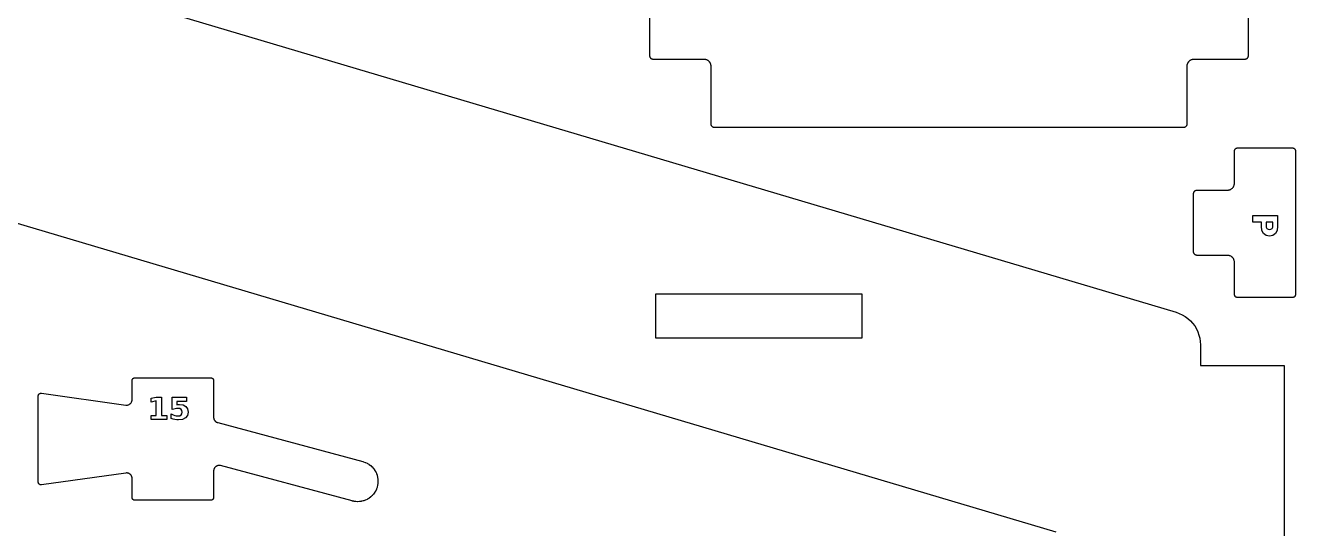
# Model space of a CAD drawing. Header units: millimetres. Extents: x 25 to 875, y 25 to 565.
# Drawn here: x 688.1 to 875, y 156.1 to 230 of the extents above; entities that cross this region are included whole.
import ezdxf

# ---------------------------------------------------------------- set-up
doc = ezdxf.new("R2010")
doc.units = ezdxf.units.MM
doc.layers.add('CUT', color=1, linetype='Continuous')
doc.layers.add('ENGRAVE', color=5, linetype='Continuous')

msp = doc.modelspace()

# ---------------------------------------------------------------- linework, layer by layer
at = {"layer": 'CUT'}
for points in [[(564.05, 274.96), (857.42, 187.84), (857.89, 187.68), (858.33, 187.47), (858.76, 187.22), (859.15, 186.92), (859.52, 186.59), (859.85, 186.23), (860.15, 185.84), (860.4, 185.41), (860.61, 184.97), (860.78, 184.5), (860.9, 184.03), (860.97, 183.54), (861, 183.05), (861, 180), (867.3, 180), (873.3, 180), (873.3, 140)], [(839.79, 155.52), (530.57, 247.35)], [(868, 244.5), (868, 225.5), (868, 225.45), (867.99, 225.4), (867.98, 225.35), (867.96, 225.31), (867.94, 225.26), (867.92, 225.22), (867.89, 225.18), (867.85, 225.15), (867.82, 225.11), (867.78, 225.08), (867.74, 225.06), (867.69, 225.04), (867.65, 225.02), (867.6, 225.01), (867.55, 225), (867.5, 225), (860.01, 225), (859.99, 225), (859.91, 225), (859.89, 224.99), (859.82, 224.98), (859.79, 224.98), (859.72, 224.96), (859.7, 224.95), (859.63, 224.93), (859.61, 224.92), (859.54, 224.89), (859.52, 224.88), (859.45, 224.84), (859.43, 224.82), (859.38, 224.78), (859.36, 224.76), (859.3, 224.72), (859.28, 224.7), (859.24, 224.64), (859.22, 224.62), (859.18, 224.57), (859.16, 224.55), (859.12, 224.48), (859.11, 224.46), (859.08, 224.39), (859.07, 224.37), (859.05, 224.3), (859.04, 224.28), (859.02, 224.21), (859.02, 224.18), (859.01, 224.11), (859, 224.09), (859, 224.01), (859, 223.99), (859, 215.5), (859, 215.45), (858.99, 215.4), (858.98, 215.35), (858.96, 215.31), (858.94, 215.26), (858.92, 215.22), (858.89, 215.18), (858.85, 215.15), (858.82, 215.11), (858.78, 215.08), (858.74, 215.06), (858.69, 215.04), (858.65, 215.02), (858.6, 215.01), (858.55, 215), (858.5, 215), (789.5, 215), (789.45, 215), (789.4, 215.01), (789.35, 215.02), (789.31, 215.04), (789.26, 215.06), (789.22, 215.08), (789.18, 215.11), (789.15, 215.15), (789.11, 215.18), (789.08, 215.22), (789.06, 215.26), (789.04, 215.31), (789.02, 215.35), (789.01, 215.4), (789, 215.45), (789, 215.5), (789, 223.99), (789, 224.01), (789, 224.09), (788.99, 224.11), (788.98, 224.18), (788.98, 224.21), (788.96, 224.28), (788.95, 224.3), (788.93, 224.37), (788.92, 224.39), (788.89, 224.46), (788.88, 224.48), (788.84, 224.55), (788.82, 224.57), (788.78, 224.62), (788.76, 224.64), (788.72, 224.7), (788.7, 224.72), (788.64, 224.76), (788.62, 224.78), (788.57, 224.82), (788.55, 224.84), (788.48, 224.88), (788.46, 224.89), (788.39, 224.92), (788.37, 224.93), (788.3, 224.95), (788.28, 224.96), (788.21, 224.98), (788.18, 224.98), (788.11, 224.99), (788.09, 225), (788.01, 225), (787.99, 225), (780.5, 225), (780.5, 225), (780.45, 225), (780.4, 225.01), (780.35, 225.02), (780.31, 225.04), (780.26, 225.06), (780.22, 225.08), (780.18, 225.11), (780.15, 225.15), (780.11, 225.18), (780.08, 225.22), (780.06, 225.26), (780.04, 225.31), (780.02, 225.35), (780.01, 225.4), (780, 225.45), (780, 225.5), (780, 244.5)]]:
    msp.add_lwpolyline(points, dxfattribs=at)
for points in [[(866, 211.5), (866, 211.55), (866.01, 211.6), (866.02, 211.65), (866.04, 211.69), (866.06, 211.74), (866.08, 211.78), (866.11, 211.82), (866.15, 211.85), (866.18, 211.89), (866.22, 211.92), (866.26, 211.94), (866.31, 211.96), (866.35, 211.98), (866.4, 211.99), (866.45, 212), (866.5, 212), (874.5, 212), (874.55, 212), (874.6, 211.99), (874.65, 211.98), (874.69, 211.96), (874.74, 211.94), (874.78, 211.92), (874.82, 211.89), (874.85, 211.85), (874.89, 211.82), (874.92, 211.78), (874.94, 211.74), (874.96, 211.69), (874.98, 211.65), (874.99, 211.6), (875, 211.55), (875, 211.5), (875, 190.5), (875, 190.45), (874.99, 190.4), (874.98, 190.35), (874.96, 190.31), (874.94, 190.26), (874.92, 190.22), (874.89, 190.18), (874.85, 190.15), (874.82, 190.11), (874.78, 190.08), (874.74, 190.06), (874.69, 190.04), (874.65, 190.02), (874.6, 190.01), (874.55, 190), (874.5, 190), (866.5, 190), (866.45, 190), (866.4, 190.01), (866.35, 190.02), (866.31, 190.04), (866.26, 190.06), (866.22, 190.08), (866.18, 190.11), (866.15, 190.15), (866.11, 190.18), (866.08, 190.22), (866.06, 190.26), (866.04, 190.31), (866.02, 190.35), (866.01, 190.4), (866, 190.45), (866, 190.5), (866, 195.19), (866, 195.21), (866, 195.29), (865.99, 195.31), (865.98, 195.38), (865.98, 195.41), (865.96, 195.48), (865.95, 195.5), (865.93, 195.57), (865.92, 195.59), (865.89, 195.66), (865.88, 195.68), (865.84, 195.75), (865.82, 195.77), (865.78, 195.82), (865.76, 195.84), (865.72, 195.9), (865.7, 195.92), (865.64, 195.96), (865.62, 195.98), (865.57, 196.02), (865.55, 196.04), (865.48, 196.08), (865.46, 196.09), (865.39, 196.12), (865.37, 196.13), (865.3, 196.15), (865.28, 196.16), (865.21, 196.18), (865.18, 196.18), (865.11, 196.19), (865.09, 196.2), (865.01, 196.2), (864.99, 196.2), (860.5, 196.2), (860.45, 196.2), (860.4, 196.21), (860.35, 196.22), (860.31, 196.24), (860.26, 196.26), (860.22, 196.28), (860.18, 196.31), (860.15, 196.35), (860.11, 196.38), (860.08, 196.42), (860.06, 196.46), (860.04, 196.51), (860.02, 196.55), (860.01, 196.6), (860, 196.65), (860, 196.7), (860, 205.3), (860, 205.35), (860.01, 205.4), (860.02, 205.45), (860.04, 205.49), (860.06, 205.54), (860.08, 205.58), (860.11, 205.62), (860.15, 205.65), (860.18, 205.69), (860.22, 205.72), (860.26, 205.74), (860.31, 205.76), (860.35, 205.78), (860.4, 205.79), (860.45, 205.8), (860.5, 205.8), (864.99, 205.8), (865.01, 205.8), (865.09, 205.8), (865.11, 205.81), (865.18, 205.82), (865.21, 205.82), (865.28, 205.84), (865.3, 205.85), (865.37, 205.87), (865.39, 205.88), (865.46, 205.91), (865.48, 205.92), (865.55, 205.96), (865.57, 205.98), (865.62, 206.02), (865.64, 206.04), (865.7, 206.08), (865.72, 206.1), (865.76, 206.16), (865.78, 206.18), (865.82, 206.23), (865.84, 206.25), (865.88, 206.32), (865.89, 206.34), (865.92, 206.41), (865.93, 206.43), (865.95, 206.5), (865.96, 206.52), (865.98, 206.59), (865.98, 206.62), (865.99, 206.69), (866, 206.71), (866, 206.79), (866, 206.81), (866, 211.5)], [(780.8, 184.1), (811.2, 184.1), (811.2, 190.5), (780.8, 190.5), (780.8, 184.1)], [(690.46, 162.47), (690.42, 162.47), (690.38, 162.47), (690.34, 162.48), (690.3, 162.48), (690.26, 162.5), (690.22, 162.51), (690.19, 162.53), (690.15, 162.56), (690.12, 162.58), (690.1, 162.61), (690.07, 162.64), (690.05, 162.68), (690.03, 162.71), (690.02, 162.75), (690.01, 162.79), (690, 162.83), (690, 162.87), (690, 175.55), (690, 175.59), (690.01, 175.63), (690.02, 175.67), (690.03, 175.71), (690.05, 175.74), (690.07, 175.78), (690.1, 175.81), (690.12, 175.84), (690.15, 175.87), (690.19, 175.89), (690.22, 175.91), (690.26, 175.92), (690.3, 175.94), (690.34, 175.95), (690.38, 175.95), (690.42, 175.95), (690.46, 175.95), (702.88, 174.21), (702.89, 174.21), (702.96, 174.2), (702.98, 174.2), (703.04, 174.2), (703.06, 174.2), (703.12, 174.21), (703.14, 174.21), (703.2, 174.23), (703.22, 174.23), (703.28, 174.25), (703.29, 174.26), (703.35, 174.28), (703.37, 174.29), (703.42, 174.32), (703.44, 174.33), (703.49, 174.37), (703.5, 174.38), (703.55, 174.42), (703.56, 174.43), (703.6, 174.48), (703.62, 174.49), (703.65, 174.54), (703.66, 174.55), (703.7, 174.61), (703.71, 174.62), (703.73, 174.68), (703.74, 174.7), (703.76, 174.75), (703.77, 174.77), (703.78, 174.83), (703.79, 174.85), (703.79, 174.91), (703.8, 174.93), (703.8, 175), (703.8, 175.01), (703.8, 177.81), (703.8, 177.85), (703.81, 177.89), (703.82, 177.93), (703.83, 177.96), (703.85, 178), (703.87, 178.03), (703.89, 178.06), (703.92, 178.09), (703.95, 178.12), (703.98, 178.14), (704.01, 178.16), (704.05, 178.18), (704.08, 178.19), (704.12, 178.2), (704.16, 178.21), (704.2, 178.21), (715.4, 178.21), (715.44, 178.21), (715.48, 178.2), (715.52, 178.19), (715.55, 178.18), (715.59, 178.16), (715.62, 178.14), (715.65, 178.12), (715.68, 178.09), (715.71, 178.06), (715.73, 178.03), (715.75, 178), (715.77, 177.96), (715.78, 177.93), (715.79, 177.89), (715.8, 177.85), (715.8, 177.81), (715.8, 172.4), (715.8, 172.39), (715.8, 172.32), (715.81, 172.3), (715.81, 172.24), (715.82, 172.22), (715.83, 172.17), (715.84, 172.15), (715.86, 172.09), (715.87, 172.07), (715.89, 172.02), (715.9, 172), (715.94, 171.95), (715.95, 171.93), (715.98, 171.88), (716, 171.87), (716.04, 171.82), (716.05, 171.81), (716.1, 171.77), (716.11, 171.76), (716.16, 171.72), (716.18, 171.71), (716.23, 171.68), (716.25, 171.67), (716.31, 171.65), (716.33, 171.64), (716.39, 171.62), (716.4, 171.62), (737.75, 165.9), (737.76, 165.9), (737.76, 165.9), (737.76, 165.9), (737.83, 165.88), (737.85, 165.87), (737.86, 165.87), (737.87, 165.86), (738.1, 165.78), (738.12, 165.77), (738.14, 165.77), (738.16, 165.76), (738.37, 165.66), (738.39, 165.65), (738.4, 165.64), (738.42, 165.63), (738.62, 165.51), (738.64, 165.5), (738.66, 165.49), (738.67, 165.48), (738.86, 165.34), (738.88, 165.32), (738.89, 165.31), (738.91, 165.3), (739.08, 165.14), (739.1, 165.13), (739.11, 165.11), (739.12, 165.1), (739.28, 164.92), (739.29, 164.91), (739.31, 164.89), (739.32, 164.88), (739.46, 164.69), (739.47, 164.67), (739.48, 164.66), (739.49, 164.64), (739.61, 164.44), (739.62, 164.42), (739.63, 164.4), (739.64, 164.39), (739.74, 164.17), (739.75, 164.16), (739.76, 164.14), (739.76, 164.12), (739.84, 163.9), (739.85, 163.88), (739.85, 163.86), (739.86, 163.84), (739.92, 163.61), (739.92, 163.59), (739.93, 163.57), (739.93, 163.56), (739.96, 163.32), (739.97, 163.3), (739.97, 163.28), (739.97, 163.26), (739.98, 163.03), (739.98, 163.01), (739.98, 162.99), (739.98, 162.97), (739.97, 162.73), (739.97, 162.71), (739.97, 162.7), (739.96, 162.68), (739.93, 162.44), (739.93, 162.42), (739.92, 162.4), (739.92, 162.39), (739.86, 162.16), (739.85, 162.14), (739.85, 162.12), (739.84, 162.1), (739.76, 161.88), (739.76, 161.86), (739.75, 161.84), (739.74, 161.82), (739.64, 161.61), (739.63, 161.59), (739.62, 161.58), (739.61, 161.56), (739.49, 161.36), (739.48, 161.34), (739.47, 161.32), (739.46, 161.31), (739.32, 161.12), (739.31, 161.1), (739.29, 161.09), (739.28, 161.07), (739.12, 160.9), (739.11, 160.89), (739.1, 160.87), (739.08, 160.86), (738.91, 160.7), (738.89, 160.69), (738.88, 160.67), (738.86, 160.66), (738.67, 160.52), (738.66, 160.51), (738.64, 160.5), (738.62, 160.49), (738.42, 160.37), (738.4, 160.36), (738.39, 160.35), (738.37, 160.34), (738.16, 160.24), (738.14, 160.23), (738.12, 160.22), (738.1, 160.22), (737.88, 160.14), (737.86, 160.13), (737.84, 160.13), (737.82, 160.12), (737.6, 160.06), (737.58, 160.06), (737.56, 160.06), (737.54, 160.05), (737.31, 160.02), (737.29, 160.02), (737.27, 160.01), (737.25, 160.01), (737.01, 160), (736.99, 160), (736.97, 160), (736.95, 160), (736.72, 160.01), (736.7, 160.01), (736.68, 160.02), (736.66, 160.02), (736.43, 160.05), (736.41, 160.06), (736.39, 160.06), (736.37, 160.06), (736.28, 160.09), (736.27, 160.09), (736.27, 160.09), (736.23, 160.1), (736.2, 160.1), (736.18, 160.11), (716.81, 165.3), (716.8, 165.3), (716.74, 165.31), (716.72, 165.32), (716.66, 165.32), (716.65, 165.32), (716.59, 165.33), (716.57, 165.33), (716.51, 165.32), (716.49, 165.32), (716.43, 165.31), (716.42, 165.3), (716.36, 165.29), (716.34, 165.28), (716.29, 165.26), (716.27, 165.25), (716.22, 165.23), (716.2, 165.22), (716.15, 165.19), (716.14, 165.18), (716.09, 165.14), (716.08, 165.13), (716.03, 165.09), (716.02, 165.08), (715.98, 165.03), (715.97, 165.02), (715.94, 164.97), (715.93, 164.96), (715.9, 164.91), (715.89, 164.89), (715.86, 164.84), (715.86, 164.82), (715.84, 164.76), (715.83, 164.75), (715.82, 164.69), (715.81, 164.67), (715.81, 164.61), (715.8, 164.59), (715.8, 164.53), (715.8, 164.52), (715.8, 160.61), (715.8, 160.57), (715.79, 160.53), (715.78, 160.49), (715.77, 160.46), (715.75, 160.42), (715.73, 160.39), (715.71, 160.36), (715.68, 160.33), (715.65, 160.3), (715.62, 160.28), (715.59, 160.26), (715.55, 160.24), (715.52, 160.23), (715.48, 160.22), (715.44, 160.21), (715.4, 160.21), (704.2, 160.21), (704.16, 160.21), (704.12, 160.22), (704.08, 160.23), (704.05, 160.24), (704.01, 160.26), (703.98, 160.28), (703.95, 160.3), (703.92, 160.33), (703.89, 160.36), (703.87, 160.39), (703.85, 160.42), (703.83, 160.46), (703.82, 160.49), (703.81, 160.53), (703.8, 160.57), (703.8, 160.61), (703.8, 163.42), (703.8, 163.43), (703.8, 163.49), (703.79, 163.51), (703.79, 163.57), (703.78, 163.59), (703.77, 163.65), (703.76, 163.67), (703.74, 163.72), (703.73, 163.74), (703.71, 163.8), (703.7, 163.82), (703.66, 163.87), (703.65, 163.88), (703.62, 163.93), (703.6, 163.95), (703.56, 163.99), (703.55, 164), (703.5, 164.04), (703.49, 164.06), (703.44, 164.09), (703.42, 164.1), (703.37, 164.13), (703.35, 164.14), (703.29, 164.16), (703.28, 164.17), (703.22, 164.19), (703.2, 164.2), (703.14, 164.21), (703.12, 164.21), (703.06, 164.22), (703.04, 164.22), (702.98, 164.22), (702.96, 164.22), (702.89, 164.21), (702.88, 164.21), (690.46, 162.47)]]:
    msp.add_lwpolyline(points, close=True, dxfattribs=at)
at = {"layer": 'ENGRAVE'}
for points in [[(872.35, 202.04), (872.35, 200.48), (872.27, 199.87), (872.04, 199.41), (871.66, 199.13), (871.16, 199.04), (870.65, 199.13), (870.27, 199.41), (870.04, 199.87), (869.96, 200.48), (869.96, 201.1), (868.7, 201.1), (868.7, 202.04), (872.35, 202.04)], [(871.66, 201.1), (870.65, 201.1), (870.65, 200.58), (870.68, 200.34), (870.78, 200.16), (870.94, 200.05), (871.16, 200.01), (871.37, 200.05), (871.53, 200.16), (871.63, 200.34), (871.66, 200.58), (871.66, 201.1)], [(706.61, 172.67), (707.35, 172.67), (707.35, 174.8), (706.59, 174.64), (706.59, 175.21), (707.35, 175.37), (708.15, 175.37), (708.15, 172.67), (708.9, 172.67), (708.9, 172.09), (706.61, 172.09), (706.61, 172.67)], [(709.69, 175.37), (711.79, 175.37), (711.79, 174.75), (710.36, 174.75), (710.36, 174.24), (710.46, 174.27), (710.56, 174.28), (710.66, 174.29), (710.76, 174.3), (711.29, 174.22), (711.69, 174), (711.94, 173.64), (712.03, 173.16), (711.94, 172.69), (711.66, 172.33), (711.23, 172.1), (710.65, 172.03), (710.38, 172.04), (710.1, 172.08), (709.83, 172.15), (709.56, 172.24), (709.56, 172.91), (709.82, 172.78), (710.07, 172.68), (710.3, 172.62), (710.52, 172.6), (710.8, 172.64), (711, 172.75), (711.14, 172.93), (711.18, 173.16), (711.14, 173.39), (711, 173.57), (710.8, 173.68), (710.52, 173.72), (710.33, 173.71), (710.13, 173.67), (709.92, 173.61), (709.69, 173.53), (709.69, 175.37)]]:
    msp.add_lwpolyline(points, close=True, dxfattribs=at)

doc.saveas('drawing.dxf')
